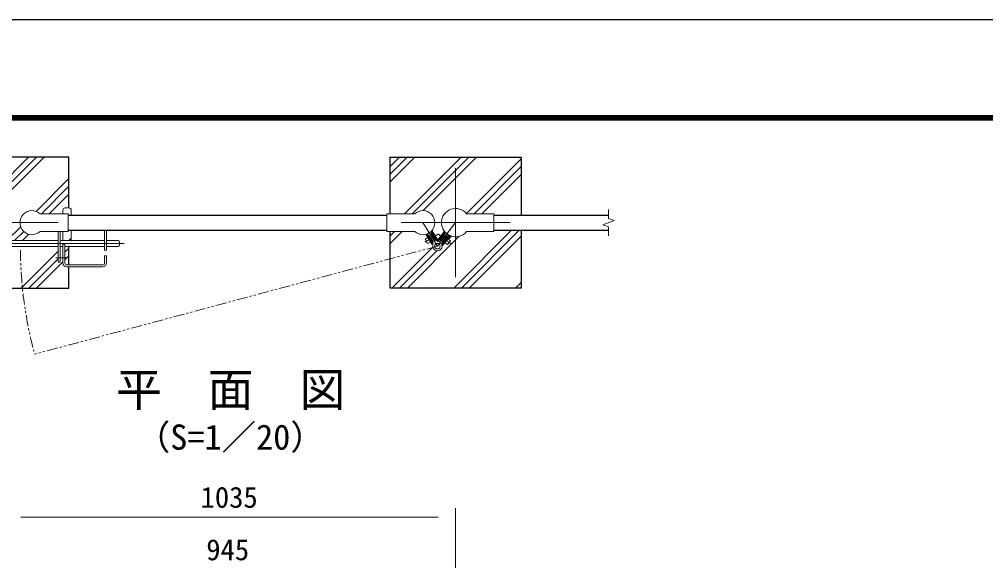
# Model space of a CAD drawing. Units: millimetres, scale not verified. Extents: x -4200 to 4200, y -2970 to 2970.
# Drawn here: x -2583 to -371, y 1732 to 2970 of the extents above; entities that cross this region are included whole.
import ezdxf
from ezdxf.enums import TextEntityAlignment as Align

# ---------------------------------------------------------------- set-up
doc = ezdxf.new("R2010")
doc.units = ezdxf.units.MM
doc.header["$LTSCALE"] = 10
doc.linetypes.add('USER1', pattern=[50.8, 31.75, -6.35, 6.35, -6.35])
doc.linetypes.add('USER2', pattern=[5, 2.5, -0.5, 0.5, -0.5, 0.5, -0.5])
for name, color, linetype, lineweight in [('0-0_D-TTL-TXT', 7, 'Continuous', 25), ('0-2_D-BMK', 2, 'USER1', 13), ('0-3_D-STR1', 1, 'Continuous', 25), ('0-4_D-STR3', 3, 'Continuous', 13), ('0-5_D-DCR-HCH', 7, 'Continuous', 13), ('0-7_D-STR4', 7, 'Continuous', 25), ('0-8_D-STR-DIM', 7, 'Continuous', 13), ('0-C_D-TTL', 7, 'Continuous', 25)]:
    doc.layers.add(name, color=color, linetype=linetype, lineweight=lineweight)
doc.styles.add('ＭＳ ゴシック', font='')
doc.styles.get('ＭＳ ゴシック').set_extended_font_data('MS Gothic')

msp = doc.modelspace()

# ---------------------------------------------------------------- linework, layer by layer
at = {"layer": '0-2_D-BMK'}
for p, q in [((-1584.05, 2629.85), (-1584.05, 2379.85)), ((-2744.05, 2504.85), (-2494.05, 2504.85)), ((-1709.05, 2504.85), (-1459.05, 2504.85)), ((-1659.2, 2504.85), (-1625.78, 2451.04)), ((-1584.05, 2504.85), (-1625.78, 2451.04)), ((-1624.2, 2478.85), (-1654.64, 2459.95)), ((-1624.56, 2478.95), (-1595.11, 2456.11)), ((-2660.36, 2457.15), (-2342.7, 2457.15)), ((-2498.82, 2424.65), (-2473.68, 2424.65))]:
    msp.add_line(p, q, dxfattribs=at)
at = {"layer": '0-2_D-BMK', "linetype": 'USER2'}
msp.add_line((-1625.78, 2451.04), (-2547.79, 2203.98), dxfattribs=at)
msp.add_arc((-1625.78, 2451.04), 954.54, 180.5332, 195, dxfattribs=at)
at = {"layer": '0-3_D-STR1'}
for p, q in [((-2470.9, 2522.35), (-1741.7, 2522.35)), ((-1496.55, 2522.35), (-1234.05, 2522.35)), ((-2470.9, 2487.35), (-1741.7, 2487.35)), ((-1496.55, 2487.35), (-1234.05, 2487.35))]:
    msp.add_line(p, q, dxfattribs=at)
at = {"layer": '0-4_D-STR3'}
for p, q in [((-2534.9, 2525.2), (-2470.9, 2525.2)), ((-2482.9, 2533.65), (-2482.9, 2525.2)), ((-2477.9, 2538.65), (-2468.9, 2538.65)), ((-2463.9, 2533.65), (-2463.9, 2522.35)), ((-1677.69, 2525.2), (-1741.7, 2525.2)), ((-1558.9, 2525.2), (-1496.55, 2525.2)), ((-2488.9, 2484.5), (-2488.9, 2414.65)), ((-2482.9, 2484.5), (-2482.9, 2463.65)), ((-2463.9, 2487.35), (-2463.9, 2463.65)), ((-2387.9, 2487.35), (-2387.9, 2442.15)), ((-2383.4, 2487.35), (-2383.4, 2442.15)), ((-1638.24, 2455.37), (-1652.42, 2478.2)), ((-1636.31, 2456.62), (-1650.13, 2478.89)), ((-1647.8, 2478.91), (-1648.12, 2477.54)), ((-1648.12, 2477.54), (-1636.48, 2458.79)), ((-1647.8, 2478.91), (-1641, 2483.14)), ((-1641, 2483.14), (-1639.62, 2482.81)), ((-1640, 2479.63), (-1638.3, 2480.69)), ((-1640, 2479.63), (-1630.51, 2464.34)), ((-1626.11, 2462.95), (-1639.94, 2485.22)), ((-1639.62, 2482.81), (-1627.98, 2464.07)), ((-1624.16, 2464.17), (-1638.31, 2486.96)), ((-1625.02, 2465.55), (-1609.76, 2485.23)), ((-1624.21, 2462.85), (-1608.27, 2483.41)), ((-1608.66, 2478.01), (-1619.69, 2463.78)), ((-1610.24, 2479.23), (-1608.66, 2478.01)), ((-1607.31, 2481.38), (-1600.98, 2476.48)), ((-2616.75, 2463.65), (-2493.4, 2463.65)), ((-2488.9, 2463.65), (-2387.9, 2463.65)), ((-2482.9, 2455.65), (-2482.9, 2412.65)), ((-2482.9, 2455.65), (-2478.4, 2455.65)), ((-2478.4, 2455.65), (-2478.4, 2412.65)), ((-2383.4, 2463.65), (-2356.4, 2463.65)), ((-2353.4, 2460.65), (-2353.4, 2453.65)), ((-1654.11, 2466.71), (-1647.73, 2470.66)), ((-1648.3, 2457.36), (-1654.11, 2466.71)), ((-1648.3, 2457.36), (-1641.93, 2461.32)), ((-1646.8, 2475.41), (-1645.1, 2476.47)), ((-1645.78, 2471.88), (-1644.93, 2472.4)), ((-1645.1, 2476.47), (-1635.6, 2461.18)), ((-1639.13, 2463.06), (-1644.93, 2472.4)), ((-1639.98, 2462.53), (-1639.13, 2463.06)), ((-1636.31, 2456.62), (-1638.26, 2455.41)), ((-1637.3, 2460.12), (-1635.6, 2461.18)), ((-1630.51, 2464.34), (-1628.81, 2465.4)), ((-1626.11, 2462.95), (-1624.16, 2464.17)), ((-1624.21, 2462.85), (-1625.12, 2463.57)), ((-1621.27, 2465.01), (-1619.69, 2463.78)), ((-1603.92, 2474.33), (-1614.95, 2460.1)), ((-1614.95, 2460.1), (-1613.37, 2458.88)), ((-1614.72, 2455.5), (-1598.78, 2476.06)), ((-1614.72, 2455.5), (-1612.9, 2454.09)), ((-1600.81, 2475.08), (-1614.33, 2457.64)), ((-1612.9, 2454.09), (-1596.65, 2475.06)), ((-1611.34, 2461.5), (-1604.6, 2470.19)), ((-1611.34, 2461.5), (-1610.55, 2460.88)), ((-1608.73, 2459.47), (-1602.8, 2454.88)), ((-1604.6, 2470.19), (-1603.81, 2469.58)), ((-1603.92, 2474.33), (-1602.34, 2473.1)), ((-1602.8, 2454.88), (-1596.06, 2463.57)), ((-1601.99, 2468.17), (-1596.06, 2463.57)), ((-1600.98, 2476.48), (-1600.81, 2475.08)), ((-2616.75, 2450.65), (-2493.4, 2450.65)), ((-2488.9, 2450.65), (-2482.9, 2450.65)), ((-2478.4, 2450.65), (-2387.9, 2450.65)), ((-2387.9, 2442.15), (-2383.4, 2442.15)), ((-2383.4, 2450.65), (-2356.4, 2450.65)), ((-2387.4, 2428.65), (-2387.4, 2412.65)), ((-2387.4, 2428.65), (-2382.9, 2428.65)), ((-2382.9, 2428.65), (-2382.9, 2412.65)), ((-2473.9, 2408.15), (-2391.9, 2408.15)), ((-2473.9, 2403.65), (-2391.9, 2403.65))]:
    msp.add_line(p, q, dxfattribs=at)
for points in [[(-2534.9, 2484.5), (-2470.9, 2484.5), (-2470.9, 2525.2)], [(-1677.69, 2484.5), (-1741.7, 2484.5), (-1741.7, 2525.2)], [(-1558.9, 2484.5), (-1496.55, 2484.5), (-1496.55, 2525.2)], [(-2493.4, 2484.5), (-2493.4, 2414.65), (-2488.9, 2414.65)], [(-1607.31, 2481.38), (-1608.71, 2481.21), (-1622.23, 2463.77)]]:
    msp.add_lwpolyline(points, dxfattribs=at)
msp.add_circle((-1625.78, 2451.04), 6.3, dxfattribs=at)
for centre, radius, start, end in [((-2553.4, 2504.85), 27.5, 47.73142, 312.26858), ((-2477.9, 2533.65), 5, 90, 180), ((-2468.9, 2533.65), 5, 0, 90), ((-1659.2, 2504.85), 27.5, 227.73142, 132.26858), ((-1584.05, 2504.85), 32.35, 38.9806, 321.0194), ((-2356.4, 2460.65), 3, 0, 90), ((-1625.78, 2451.04), 10.8, 161.10578, 82.57528), ((-1640.72, 2456.15), 5, 341.10578, 31.84053), ((-1623.73, 2466.7), 5, 211.84053, 262.57528), ((-1626.18, 2466.83), 5, 281.21846, 322.21032), ((-1610.38, 2454.58), 5, 142.21032, 192.94508), ((-2356.4, 2453.65), 3, 270, 0), ((-2473.9, 2412.65), 9, 180, 270), ((-2473.9, 2412.65), 4.5, 180, 270), ((-2391.9, 2412.65), 4.5, 270, 0), ((-2391.9, 2412.65), 9, 270, 0)]:
    msp.add_arc(centre, radius, start, end, dxfattribs=at)
at = {"layer": '0-5_D-DCR-HCH'}
for p, q in [((-2690.94, 2525.2), (-2561.29, 2654.85)), ((-2673.26, 2525.2), (-2543.61, 2654.85)), ((-2655.58, 2525.2), (-2525.93, 2654.85)), ((-1734.05, 2598.21), (-1677.4, 2654.85)), ((-1734.05, 2615.89), (-1695.08, 2654.85)), ((-1734.05, 2633.57), (-1712.76, 2654.85)), ((-1700.99, 2525.2), (-1571.34, 2654.85)), ((-1683.31, 2525.2), (-1553.66, 2654.85)), ((-1658.51, 2532.33), (-1535.98, 2654.85)), ((-1559.23, 2525.54), (-1434.05, 2650.72)), ((-1541.89, 2525.2), (-1434.05, 2633.05)), ((-1524.21, 2525.2), (-1434.05, 2615.37)), ((-2544.03, 2530.69), (-2469.05, 2605.67)), ((-2531.84, 2525.2), (-2469.05, 2588)), ((-2514.16, 2525.2), (-2469.05, 2570.32)), ((-2611.07, 2463.65), (-2579.18, 2495.54)), ((-2593.39, 2463.65), (-2572.16, 2484.88)), ((-2575.71, 2463.65), (-2560.87, 2478.49)), ((-1734.05, 2456.79), (-1706.33, 2484.5)), ((-1734.05, 2474.47), (-1724.01, 2484.5)), ((-1588.5, 2354.85), (-1456, 2487.35)), ((-1570.82, 2354.85), (-1438.32, 2487.35)), ((-2469.65, 2463.65), (-2463.9, 2469.4)), ((-1694.56, 2354.85), (-1575.67, 2473.74)), ((-1612.57, 2454.53), (-1608.1, 2458.99)), ((-1600.26, 2466.83), (-1593.15, 2473.95)), ((-1553.14, 2354.85), (-1434.05, 2473.95)), ((-2478.4, 2437.23), (-2469.05, 2446.58)), ((-1712.24, 2354.85), (-1626.77, 2440.32)), ((-1615.06, 2452.03), (-1612.96, 2454.13)), ((-2560.77, 2354.85), (-2493.4, 2422.23)), ((-2543.09, 2354.85), (-2482.9, 2415.05)), ((-2478.4, 2419.55), (-2469.05, 2428.9)), ((-1447.07, 2354.85), (-1434.05, 2367.88))]:
    msp.add_line(p, q, dxfattribs=at)
for points in [[(-2578.45, 2354.85), (-2575.6, 2357.7), (-2493.4, 2439.9)], [(-1729.92, 2354.85), (-1636.65, 2448.12), (-1636.26, 2448.51)]]:
    msp.add_lwpolyline(points, dxfattribs=at)
at = {"layer": '0-7_D-STR4'}
for p, q in [((-1434.05, 2654.85), (-1434.05, 2522.35)), ((-2469.05, 2408.15), (-2469.05, 2450.65))]:
    msp.add_line(p, q, dxfattribs=at)
for points in [[(-2469.05, 2538.65), (-2469.05, 2654.85), (-2769.05, 2654.85)], [(-1734.05, 2525.2), (-1734.05, 2654.85), (-1434.05, 2654.85)], [(-2769.05, 2487.35), (-2769.05, 2354.85), (-2469.05, 2354.85), (-2469.05, 2403.65)], [(-1434.05, 2487.35), (-1434.05, 2354.85), (-1734.05, 2354.85), (-1734.05, 2484.5)]]:
    msp.add_lwpolyline(points, dxfattribs=at)
at = {"layer": '0-8_D-STR-DIM'}
for p, q in [((-1234.05, 2514.47), (-1234.05, 2534.85)), ((-1247.26, 2500.04), (-1220.83, 2509.66)), ((-1234.05, 2495.23), (-1247.26, 2500.04)), ((-1220.83, 2509.66), (-1234.05, 2514.47)), ((-1234.05, 2474.85), (-1234.05, 2495.23)), ((-1584.05, 1516.61), (-1584.05, 1851.37)), ((-2579.05, 1831.37), (-1624.05, 1831.37))]:
    msp.add_line(p, q, dxfattribs=at)
at = {"layer": '0-C_D-TTL', "color": 2}
msp.add_lwpolyline([(-4200, 2970), (4200, 2970), (4200, -2970), (-4200, -2970)], close=True, dxfattribs=at)
at = {"layer": '0-C_D-TTL'}
for points in [[(-3930, 2750), (3930, 2750), (3930, -2750), (-3930, -2750)], [(-3927.5, 2747.5), (3927.5, 2747.5), (3927.5, -2747.5), (-3927.5, -2747.5)], [(-3925, 2745), (3925, 2745), (3925, -2745), (-3925, -2745)], [(-3922.5, 2742.5), (3922.5, 2742.5), (3922.5, -2742.5), (-3922.5, -2742.5)], [(-3920, 2740), (3920, 2740), (3920, -2740), (-3920, -2740)]]:
    msp.add_lwpolyline(points, close=True, dxfattribs=at)

# ---------------------------------------------------------------- texts
at = {"layer": '0-0_D-TTL-TXT', "style": 'ＭＳ ゴシック'}
for s, height, p in [('平\u3000面\u3000図', 76.98, (-2361.44, 2061.33)), ('（S=1／20）', 57.7, (-2315.96, 1968.13))]:
    msp.add_text(s, height=height, dxfattribs=at).set_placement(p, align=Align.BOTTOM_LEFT)
at = {"layer": '0-8_D-STR-DIM', "style": 'ＭＳ ゴシック'}
for s, p in [('1035', (-2167.8, 1838.12)), ('945', (-2154.77, 1718.12))]:
    msp.add_text(s, height=48.09, dxfattribs=at).set_placement(p, align=Align.BOTTOM_LEFT)

doc.saveas('drawing.dxf')
